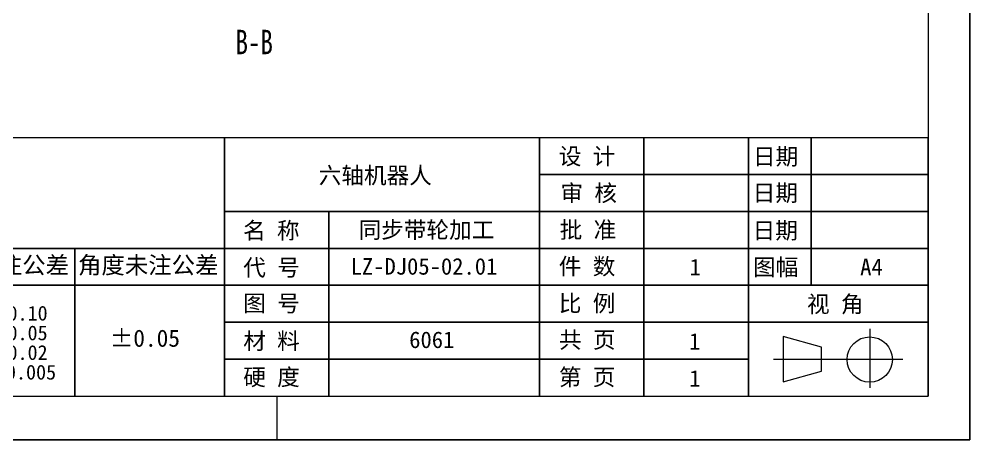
# Model space of a CAD drawing. Header units: millimetres. Extents: x 1 to 104, y 1 to 148.
# Drawn here: x 35.7 to 103.9, y 0.8 to 31 of the extents above; entities that cross this region are included whole.
import ezdxf

# ---------------------------------------------------------------- set-up
doc = ezdxf.new("R2010")
doc.units = ezdxf.units.MM
doc.linetypes.add('SLD-中心线', pattern=[34.290000000000006, 30.48, -1.27, 1.27, -1.27])
doc.linetypes.add('SLD-实线', pattern=[0])
for name, color, linetype in [('FORMAT', 7, 'SLD-实线'), ('图框', 7, 'SLD-实线'), ('标注层', 96, 'SLD-实线')]:
    doc.layers.add(name, color=color, linetype=linetype)
doc.layers.add('粗实线', color=7, linetype='SLD-实线', lineweight=15)
doc.styles.add('SLDTEXTSTYLE1', font='SIMSUN.TTC')
doc.styles.add('SLDTEXTSTYLE2', font='SIMSUN.TTC', dxfattribs={"bigfont": 'bigfont'})
doc.styles.add('SLDTEXTSTYLE3', font='HYSWLONGFANGSONG.TTF')

# ---------------------------------------------------------------- blocks, each defined once
blk = doc.blocks.new('SW_NOTE_3')
at = {"layer": 'FORMAT', "color": 0, "char_height": 1.058333333333333, "attachment_point": 2, "style": 'SLDTEXTSTYLE1'}
for s, insert in [('X     ±0.10', (3.588411458333329, 1.231515151515152)), ('X.X   ±0.05', (3.588411458333329, -0.1795959425424081)), ('X.XX  ±0.02', (3.588411458333329, -1.590707036599968)), (' X.XXX ±0.005', (3.478168876965837, -3.001818130657528))]:
    blk.add_mtext(s, dxfattribs=dict(at, insert=insert))

msp = doc.modelspace()

# ---------------------------------------------------------------- linework, layer by layer
at = {"color": 7, "linetype": 'SLD-中心线', "lineweight": 0}
for p, q in [((96.70695195488959, 8.72821699535905), (96.70695195488959, 4.48564657438159)), ((89.79355099351025, 6.549999999999972), (93.91835324777858, 6.549999999999972)), ((93.91835324777858, 6.549999999999972), (99.08468812836847, 6.549999999999972))]:
    msp.add_line(p, q, dxfattribs=at)
at = {"layer": 'FORMAT'}
for p, q in [((50.39999999999994, 22.44999999999999), (50.39999999999994, 3.899999999999987)), ((72.99999999999984, 22.44999999999999), (72.99999999999984, 3.899999999999987)), ((80.49999999999987, 22.44999999999999), (80.49999999999987, 3.899999999999987)), ((88.00000000000003, 22.44999999999999), (88.00000000000003, 3.899999999999987)), ((92.5, 22.44999999999999), (92.5, 11.84999999999999)), ((100.9, 22.44999999999999), (100.9, 3.899999999999987)), ((100.9, 19.79999999999998), (72.99999999999984, 19.79999999999998)), ((100.9, 17.14999999999998), (50.39999999999994, 17.14999999999999)), ((57.89999999999994, 17.14999999999999), (57.89999999999994, 3.899999999999987)), ((7.399999999999948, 14.49999999999999), (100.9, 14.49999999999999)), ((39.64999999999991, 14.49999999999999), (39.64999999999991, 3.899999999999987)), ((7.399999999999948, 11.84999999999999), (100.9, 11.84999999999999)), ((50.39999999999994, 9.199999999999973), (100.9, 9.199999999999973)), ((88.00000000000003, 6.549999999999972), (50.39999999999994, 6.549999999999972))]:
    msp.add_line(p, q, dxfattribs=at)
at = {"layer": '图框'}
for p in [(103.9, 147.9), (1.25, 0.75)]:
    msp.add_line(p, (103.9, 0.7500000000000007), dxfattribs=at)
at = {"layer": '粗实线'}
for p, q in [((100.9, 144.9000000000001), (100.9, 3.899999999999987)), ((7.399999999999948, 22.44999999999999), (100.9, 22.44999999999999)), ((90.49070067028799, 8.174999999999972), (90.49070067028799, 4.924999999999973)), ((93.25025147419993, 7.419754516824077), (90.49070067028799, 8.174999999999972)), ((93.25025147419993, 5.680245483175868), (93.25025147419993, 7.419754516824077)), ((90.49070067028799, 4.924999999999973), (93.25025147419993, 5.680245483175868)), ((7.399999999999999, 3.9), (100.9, 3.899999999999987)), ((7.399999999999948, 3.899999999999987), (100.9, 3.899999999999987)), ((54.15000000000001, 3.900000000000001), (54.15000000000001, 0.7500000000000002))]:
    msp.add_line(p, q, dxfattribs=at)
msp.add_circle((96.70695195488959, 6.52263467594898), 1.624999999999999, dxfattribs=at)

# ---------------------------------------------------------------- block references
at = {"layer": 'FORMAT'}
msp.add_blockref('SW_NOTE_3', (29.80061591825363, 9.144104907586325), dxfattribs=at)

# ---------------------------------------------------------------- texts
at = {"color": 7, "linetype": 'Continuous', "lineweight": 0, "char_height": 1.190625, "attachment_point": 2}
for s, insert, style in [('\\M+1985A轴\\M+18AF7\\M+18AED\\M+1906C', (61.22377978401344, 20.33256487403644), 'SLDTEXTSTYLE2'), ('\\M+193AF步带轮\\M+189C1\\M+18D48', (64.89213348593195, 16.42375963589978), 'SLDTEXTSTYLE2'), ('LZ-DJ05-02.01', (64.71850000884015, 13.8029127976344), 'SLDTEXTSTYLE1'), ('1', (84.1850391285557, 13.74972120216278), 'SLDTEXTSTYLE1'), ('6061', (65.27660622022677, 8.535913005158015), 'SLDTEXTSTYLE1')]:
    msp.add_mtext(s, dxfattribs=dict(at, insert=insert, style=style))
at = {"layer": 'FORMAT', "attachment_point": 2}
for s, insert, char_height, style in [('设 计', (76.42204923730154, 21.70319796399871), 1.190625, 'SLDTEXTSTYLE2'), ('\\M+193FA\\M+18AFA', (89.94780285200677, 21.67969139153325), 1.190625, 'SLDTEXTSTYLE2'), ('审 \\M+18A6A', (76.540542699745, 19.06222890428976), 1.190625, 'SLDTEXTSTYLE2'), ('\\M+193FA\\M+18AFA', (89.9340967973193, 19.07161597165675), 1.190625, 'SLDTEXTSTYLE2'), ('\\M+196BC \\M+18FCC', (53.76125214652541, 16.37818785335066), 1.190625, 'SLDTEXTSTYLE2'), ('\\M+194E1 \\M+18F79', (76.48327212656301, 16.42375963589977), 1.190625, 'SLDTEXTSTYLE2'), ('\\M+193FA\\M+18AFA', (89.92590438287255, 16.37551478697834), 1.190625, 'SLDTEXTSTYLE2'), ('线\\M+190AB\\M+196A2\\M+1928D\\M+18CF6\\M+18DB7', (34.20448252303133, 13.91515109623059), 1.23125, 'SLDTEXTSTYLE2'), ('\\M+18A70\\M+19378\\M+196A2\\M+1928D\\M+18CF6\\M+18DB7', (44.92957536246438, 13.9151510962305), 1.23125, 'SLDTEXTSTYLE2'), ('\\M+191E3 \\M+18D86', (53.77623989305253, 13.71598861355961), 1.190625, 'SLDTEXTSTYLE2'), ('\\M+18C8F \\M+19094', (76.42204923730156, 13.80291279763439), 1.190625, 'SLDTEXTSTYLE2'), ('图\\M+1959D', (89.95525795090414, 13.74972120216277), 1.190625, 'SLDTEXTSTYLE2'), ('A4', (96.82970390136204, 13.76249954786546), 1.190625, 'SLDTEXTSTYLE1'), ('图 \\M+18D86', (53.77623989305253, 11.1491709731542), 1.190625, 'SLDTEXTSTYLE2'), ('\\M+194E4 \\M+197E1', (76.42204923730151, 11.1491709731542), 1.190625, 'SLDTEXTSTYLE2'), ('视 \\M+18A70', (94.23066409606902, 11.09542608041184), 1.190625, 'SLDTEXTSTYLE2'), ('±0.05', (44.69520629104264, 8.668895472323538), 1.23125, 'SLDTEXTSTYLE1'), ('\\M+18DDE \\M+197BF', (53.7762398930525, 8.454292177599703), 1.190625, 'SLDTEXTSTYLE2'), ('\\M+18BA4 页', (76.44127248945007, 8.535913005158013), 1.190625, 'SLDTEXTSTYLE2'), ('1', (84.14891875963323, 8.421922680497998), 1.190625, 'SLDTEXTSTYLE1'), ('\\M+18D64 \\M+19378', (53.77623989305251, 5.856808567678564), 1.190625, 'SLDTEXTSTYLE2'), ('\\M+191E6 页', (76.42204923730154, 5.856808567678584), 1.190625, 'SLDTEXTSTYLE2'), ('1', (84.15657004199383, 5.758053213209388), 1.190625, 'SLDTEXTSTYLE1')]:
    msp.add_mtext(s, dxfattribs=dict(at, insert=insert, char_height=char_height, style=style))
at = {"layer": '标注层', "insert": (52.53645774369112, 30.17830050755752), "char_height": 1.75, "attachment_point": 2, "style": 'SLDTEXTSTYLE3'}
msp.add_mtext('B-B', dxfattribs=at)

doc.saveas('drawing.dxf')
